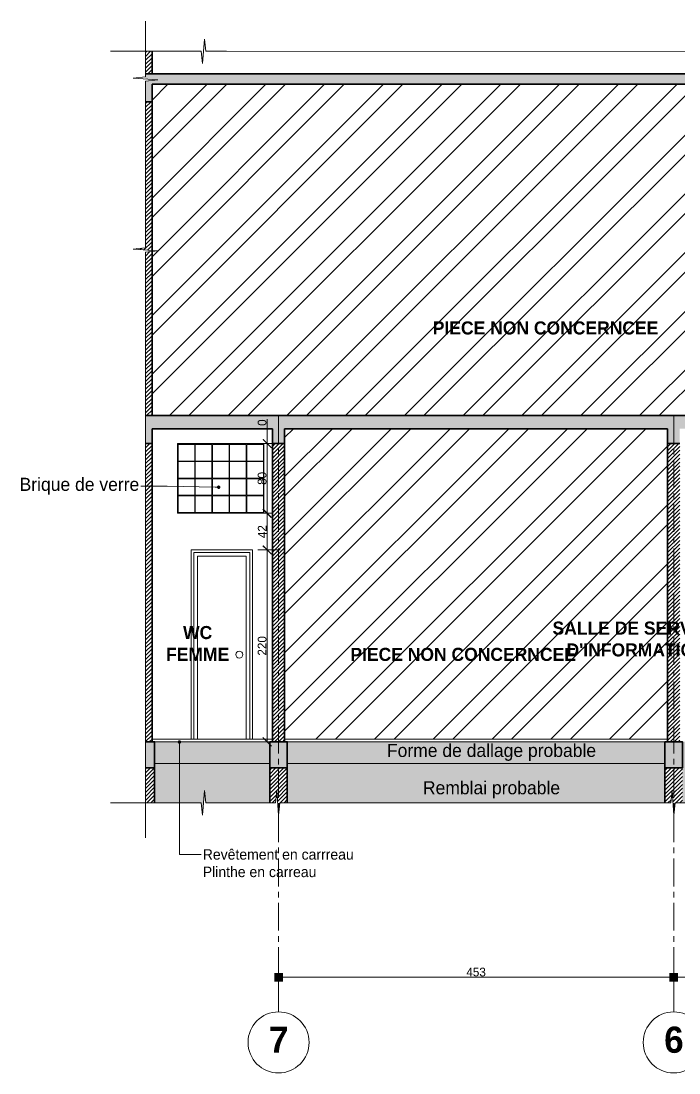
# Model space of a CAD drawing. Header units: centimetres. Extents: x -15293 to 11572, y -4790 to 2619.
# Drawn here: x 6500 to 7254, y -3010 to -1804 of the extents above; entities that cross this region are included whole.
import ezdxf
from ezdxf import colors
from ezdxf.entities.mleader import LeaderData, LeaderLine
from ezdxf.math import Vec2, Vec3

# ---------------------------------------------------------------- set-up
doc = ezdxf.new("R2010")
doc.units = ezdxf.units.CM
doc.linetypes.add('Axe', pattern=[1093.611073, 529.166651, -211.666656, 141.111112, -211.666656])
doc.linetypes.add('CENTER', pattern=[50.8, 31.75, -6.35, 6.35, -6.35])
doc.layers.get('0').update_dxf_attribs({"lineweight": 0})
for name, color, linetype, lineweight in [('Symbole de rupture', 6, 'Continuous', 0), ('TSJ_MENUISERIE', 150, 'Continuous', 15), ('TSJ_MUR', 1, 'Continuous', 30), ('TSJ_VUE', 5, 'Continuous', 13)]:
    doc.layers.add(name, color=color, linetype=linetype, lineweight=lineweight)
for name, color, linetype, lineweight, true_color in [('TSJ_AXE', 7, 'CENTER', 0, 0xb80000), ('TSJ_COUPE', 7, 'Continuous', 35, 0xff4747), ('TSJ_HACHURE', 7, 'Axe', 0, 0x969696)]:
    doc.layers.add(name, color=color, linetype=linetype, lineweight=lineweight, true_color=true_color)
doc.layers.add('TSJ_COTATION', color=144, linetype='Continuous')
doc.layers.add('TSJ_TEXTE', color=6, linetype='Continuous')
doc.styles.get("Standard").update_dxf_attribs({"font": 'GOTHIC.TTF'})
doc.dimstyles.new('Axe cotation', dxfattribs={"dimtxt": 10, "dimasz": 10, "dimexe": 10.625, "dimexo": 5, "dimtad": 1, "dimtxsty": 'Standard', "dimblk": 'BOXFILLED', "dimcen": 8, "dimadec": 0, "dimazin": 0, "dimtfac": 1, "dimtmove": 0, "dimatfit": 3, "dimldrblk": 'BOXFILLED', "dimfxl": 1, "dimlwd": 9, "dimlwe": 9, "dimarcsym": 0})
doc.dimstyles.new('ISO-25', dxfattribs={"dimtxt": 10, "dimasz": 10, "dimexe": 10.625, "dimexo": 5, "dimtad": 1, "dimtxsty": 'Standard', "dimblk": 'ARCHTICK', "dimcen": 8, "dimadec": 0, "dimazin": 0, "dimtfac": 1, "dimtmove": 0, "dimatfit": 3, "dimldrblk": 'ARCHTICK', "dimfxl": 25, "dimfxlon": 1, "dimlwd": 9, "dimlwe": 9, "dimarcsym": 0})

# ---------------------------------------------------------------- blocks, each defined once
blk = doc.blocks.new('Marque de rupture')
at = {"layer": 'Symbole de rupture', "lineweight": 20}
for p, q in [((0, -3.6), (0, 20.4)), ((0, -3.6), (-14.1, -5.1)), ((14.1, -7.1), (-14.1, -5.1)), ((0, -8.6), (14.1, -7.1)), ((0, -8.6), (0, -32.6))]:
    blk.add_line(p, q, dxfattribs=at)
blk = doc.blocks.new('_ArchTick')
at = {"color": 0, "linetype": 'ByBlock', "const_width": 0.15}
blk.add_lwpolyline([(-0.5, -0.5), (0.5, 0.5)], dxfattribs=at)
blk = doc.blocks.new('*D348')
at = {"layer": 'Defpoints', "color": 0, "transparency": 16777216}
for p in [(6782.4, -2288.2), (6802.3, -2288.2), (6802.3, -2288.2)]:
    blk.add_point(p, dxfattribs=at)
at = {"layer": 'TSJ_COTATION', "color": 0, "lineweight": 9, "transparency": 16777216}
for p, q in [((6782.4, -2288.2), (6782.4, -2260.1)), ((6797.3, -2288.2), (6771.8, -2288.2)), ((6797.3, -2288.2), (6771.8, -2288.2)), ((6782.4, -2288.2), (6782.4, -2298.2))]:
    blk.add_line(p, q, dxfattribs=at)
at = {"layer": 'TSJ_COTATION', "color": 0, "lineweight": 9, "transparency": 16777216, "xscale": 10, "yscale": 10, "zscale": 10}
for rotation in [90, 270]:
    blk.add_blockref('_ArchTick', (6782.4, -2288.2), dxfattribs=dict(at, rotation=rotation))
at = {"layer": 'TSJ_COTATION', "color": 0, "transparency": 16777216, "insert": (6776.6, -2264.2), "char_height": 10, "attachment_point": 5, "rotation": 90}
blk.add_mtext('0', dxfattribs=at)
blk = doc.blocks.new('*D349')
at = {"layer": 'Defpoints', "color": 0, "transparency": 16777216}
for p in [(6802.3, -2288.2), (6782.4, -2368.2), (6792.6, -2368.2)]:
    blk.add_point(p, dxfattribs=at)
at = {"layer": 'TSJ_COTATION', "color": 0, "lineweight": 9, "transparency": 16777216}
for p, q in [((6797.3, -2288.2), (6771.8, -2288.2)), ((6782.4, -2288.2), (6782.4, -2368.2)), ((6787.6, -2368.2), (6771.8, -2368.2))]:
    blk.add_line(p, q, dxfattribs=at)
at = {"layer": 'TSJ_COTATION', "color": 0, "lineweight": 9, "transparency": 16777216, "xscale": 10, "yscale": 10, "zscale": 10}
for p, rotation in [((6782.4, -2288.2), 90), ((6782.4, -2368.2), 270)]:
    blk.add_blockref('_ArchTick', p, dxfattribs=dict(at, rotation=rotation))
at = {"layer": 'TSJ_COTATION', "color": 0, "transparency": 16777216, "insert": (6776.6, -2328.2), "char_height": 10, "attachment_point": 5, "rotation": 90}
blk.add_mtext('80', dxfattribs=at)
blk = doc.blocks.new('*D350')
at = {"layer": 'Defpoints', "color": 0, "transparency": 16777216}
for p in [(6792.6, -2368.2), (6782.4, -2410.2), (6802.3, -2410.2)]:
    blk.add_point(p, dxfattribs=at)
at = {"layer": 'TSJ_COTATION', "color": 0, "lineweight": 9, "transparency": 16777216}
for p, q in [((6787.6, -2368.2), (6771.8, -2368.2)), ((6782.4, -2368.2), (6782.4, -2410.2)), ((6797.3, -2410.2), (6771.8, -2410.2))]:
    blk.add_line(p, q, dxfattribs=at)
at = {"layer": 'TSJ_COTATION', "color": 0, "lineweight": 9, "transparency": 16777216, "xscale": 10, "yscale": 10, "zscale": 10}
for p, rotation in [((6782.4, -2368.2), 90), ((6782.4, -2410.2), 270)]:
    blk.add_blockref('_ArchTick', p, dxfattribs=dict(at, rotation=rotation))
at = {"layer": 'TSJ_COTATION', "color": 0, "transparency": 16777216, "insert": (6776.7, -2389.2), "char_height": 10, "attachment_point": 5, "rotation": 90}
blk.add_mtext('42', dxfattribs=at)
blk = doc.blocks.new('*D351')
at = {"layer": 'Defpoints', "color": 0, "transparency": 16777216}
for p in [(6802.3, -2410.2), (6782.4, -2630.2), (6802.3, -2630.2)]:
    blk.add_point(p, dxfattribs=at)
at = {"layer": 'TSJ_COTATION', "color": 0, "lineweight": 9, "transparency": 16777216}
for p, q in [((6797.3, -2410.2), (6771.8, -2410.2)), ((6782.4, -2410.2), (6782.4, -2630.2)), ((6797.3, -2630.2), (6771.8, -2630.2))]:
    blk.add_line(p, q, dxfattribs=at)
at = {"layer": 'TSJ_COTATION', "color": 0, "lineweight": 9, "transparency": 16777216, "xscale": 10, "yscale": 10, "zscale": 10}
for p, rotation in [((6782.4, -2410.2), 90), ((6782.4, -2630.2), 270)]:
    blk.add_blockref('_ArchTick', p, dxfattribs=dict(at, rotation=rotation))
at = {"layer": 'TSJ_COTATION', "color": 0, "transparency": 16777216, "insert": (6776.6, -2520.2), "char_height": 10, "attachment_point": 5, "rotation": 90}
blk.add_mtext('220', dxfattribs=at)
blk = doc.blocks.new('_Dot')
at = {"color": 0, "linetype": 'ByBlock', "lineweight": -2}
blk.add_line((-0.5, 0), (-1, 0), dxfattribs=at)
at = {"color": 0, "linetype": 'ByBlock', "const_width": 0.5}
blk.add_lwpolyline([(-0.25, 0, 1), (0.25, 0, 1)], format="xyb", close=True, dxfattribs=at)
blk = doc.blocks.new('_BoxFilled')
at = {"color": 0, "linetype": 'ByBlock', "lineweight": -2}
blk.add_line((-0.5, 0), (-1, 0), dxfattribs=at)
at = {"color": 0, "linetype": 'ByBlock'}
blk.add_solid([(-0.5, 0.5), (0.5, 0.5), (-0.5, -0.5), (0.5, -0.5)], dxfattribs=at)
blk = doc.blocks.new('*D407')
at = {"layer": 'Defpoints', "color": 0, "linetype": 'ByBlock', "transparency": 16777216}
for p in [(7248.4, -2900.2), (7248.4, -2940), (7536.4, -2940)]:
    blk.add_point(p, dxfattribs=at)
at = {"layer": 'TSJ_AXE', "color": 0, "linetype": 'ByBlock', "lineweight": 9, "transparency": 16777216}
for p, q in [((7248.4, -2935), (7248.4, -2889.6)), ((7536.4, -2935), (7536.4, -2889.6)), ((7526.4, -2900.2), (7258.4, -2900.2))]:
    blk.add_line(p, q, dxfattribs=at)
at = {"layer": 'TSJ_AXE', "color": 0, "linetype": 'ByBlock', "lineweight": 9, "transparency": 16777216, "xscale": 10, "yscale": 10, "zscale": 10, "rotation": 180}
blk.add_blockref('_BoxFilled', (7248.4, -2900.2), dxfattribs=at)
at = {"layer": 'TSJ_AXE', "color": 0, "linetype": 'ByBlock', "lineweight": 9, "transparency": 16777216, "xscale": 10, "yscale": 10, "zscale": 10}
blk.add_blockref('_BoxFilled', (7536.4, -2900.2), dxfattribs=at)
at = {"layer": 'TSJ_AXE', "color": 0, "linetype": 'ByBlock', "transparency": 16777216, "insert": (7392.4, -2894.3), "char_height": 10, "attachment_point": 5}
blk.add_mtext('288', dxfattribs=at)
blk = doc.blocks.new('*D408')
at = {"layer": 'Defpoints', "color": 0, "linetype": 'ByBlock', "transparency": 16777216}
for p in [(6795.4, -2900.2), (6795.4, -2940), (7248.4, -2940)]:
    blk.add_point(p, dxfattribs=at)
at = {"layer": 'TSJ_AXE', "color": 0, "linetype": 'ByBlock', "lineweight": 9, "transparency": 16777216}
for p, q in [((6795.4, -2935), (6795.4, -2889.6)), ((7248.4, -2935), (7248.4, -2889.6)), ((7238.4, -2900.2), (6805.4, -2900.2))]:
    blk.add_line(p, q, dxfattribs=at)
at = {"layer": 'TSJ_AXE', "color": 0, "linetype": 'ByBlock', "lineweight": 9, "transparency": 16777216, "xscale": 10, "yscale": 10, "zscale": 10, "rotation": 180}
blk.add_blockref('_BoxFilled', (6795.4, -2900.2), dxfattribs=at)
at = {"layer": 'TSJ_AXE', "color": 0, "linetype": 'ByBlock', "lineweight": 9, "transparency": 16777216, "xscale": 10, "yscale": 10, "zscale": 10}
blk.add_blockref('_BoxFilled', (7248.4, -2900.2), dxfattribs=at)
at = {"layer": 'TSJ_AXE', "color": 0, "linetype": 'ByBlock', "transparency": 16777216, "insert": (7021.9, -2894.3), "char_height": 10, "attachment_point": 5}
blk.add_mtext('453', dxfattribs=at)

msp = doc.modelspace()

# ---------------------------------------------------------------- hatches: boundary and pattern name
at = {"layer": 'TSJ_HACHURE', "lineweight": 0, "true_color": 0xc7c8ca}
h = msp.add_hatch(dxfattribs=at)
h.set_pattern_fill('ANSI31', color=9)
h.set_pattern_definition([(45, (396.635, -1341.866), (-2.245064, 2.245064), [])])
h.paths.add_polyline_path([(6653.403, -2660.21), (6642.903, -2660.21), (6642.903, -2700.21), (6653.403, -2700.21)])
h.paths.add_polyline_path([(6795.403, -2660.21), (6785.403, -2660.21), (6785.403, -2700.21), (6791.971, -2700.21), (6793.471, -2686.068), (6795.403, -2713.391)])
h.paths.add_polyline_path([(6805.403, -2660.21), (6795.403, -2660.21), (6795.403, -2713.391), (6795.471, -2714.352), (6796.971, -2700.21), (6805.403, -2700.21)])
h.paths.add_polyline_path([(7248.403, -2660.21), (7238.403, -2660.21), (7238.403, -2700.21), (7244.971, -2700.21), (7246.471, -2686.068), (7248.403, -2713.391)])
h.paths.add_polyline_path([(7258.403, -2660.21), (7248.403, -2660.21), (7248.403, -2713.391), (7248.471, -2714.352), (7249.971, -2700.21), (7258.403, -2700.21)])
h.paths.add_polyline_path([(8568.403, -2660.21), (8558.403, -2660.21), (8558.403, -2700.21), (8564.971, -2700.21), (8566.471, -2686.068), (8568.403, -2713.391)])
h.paths.add_polyline_path([(8578.403, -2660.21), (8568.403, -2660.21), (8568.403, -2713.391), (8568.471, -2714.352), (8569.971, -2700.21), (8578.403, -2700.21)])
h.paths.add_polyline_path([(9012.903, -2660.21), (9000.403, -2660.21), (9000.403, -2700.21), (9003.971, -2700.21), (9005.471, -2686.068), (9007.471, -2714.352), (9008.971, -2700.21), (9012.903, -2700.21)])
h.paths.add_polyline_path([(9025.403, -2660.21), (9012.903, -2660.21), (9012.903, -2700.21), (9025.403, -2700.21)])
h.paths.add_polyline_path([(7536.403, -2660.21), (7526.403, -2660.21), (7526.403, -2700.21), (7532.971, -2700.21), (7534.471, -2686.068), (7536.403, -2713.391)])
h.paths.add_polyline_path([(7546.403, -2660.21), (7536.403, -2660.21), (7536.403, -2713.391), (7536.471, -2714.352), (7537.971, -2700.21), (7546.403, -2700.21)])
h.paths.add_polyline_path([(7818.403, -2660.21), (7808.403, -2660.21), (7808.403, -2700.21), (7814.971, -2700.21), (7816.471, -2686.068), (7818.403, -2713.391)])
h.paths.add_polyline_path([(7828.403, -2660.21), (7818.403, -2660.21), (7818.403, -2713.391), (7818.471, -2714.352), (7819.971, -2700.21), (7828.403, -2700.21)])
h.paths.add_polyline_path([(8115.403, -2660.21), (8105.403, -2660.21), (8105.403, -2700.21), (8111.971, -2700.21), (8113.471, -2686.068), (8115.403, -2713.391)])
h.paths.add_polyline_path([(8125.403, -2660.21), (8115.403, -2660.21), (8115.403, -2713.391), (8115.471, -2714.352), (8116.971, -2700.21), (8125.403, -2700.21)])
h.paths.add_polyline_path([(9025.403, -2288.21), (9013.403, -2288.21), (9013.403, -2630.21), (9025.403, -2630.21)])
h.paths.add_polyline_path([(9025.403, -2166.21), (9013.403, -2166.21), (9013.403, -2256.21), (9025.403, -2256.21)])
h.paths.add_polyline_path([(9025.403, -1839.21), (9013.403, -1839.21), (9013.403, -1864.21), (9025.403, -1864.21)])
h.paths.add_polyline_path([(9025.403, -1896.21), (9013.403, -1896.21), (9013.403, -1911.21), (9025.403, -1911.21)])
h.paths.add_polyline_path([(7543.403, -1896.21), (7529.403, -1896.21), (7529.403, -2256.21), (7543.403, -2256.21)])
h.paths.add_polyline_path([(7255.403, -2288.21), (7241.403, -2288.21), (7241.403, -2630.21), (7254.403, -2630.21), (7255.403, -2630.21)])
h.paths.add_polyline_path([(6802.403, -2288.21), (6788.403, -2288.21), (6788.403, -2630.21), (6801.403, -2630.21), (6802.403, -2630.21)])
h.paths.add_polyline_path([(7825.403, -2288.21), (7811.403, -2288.21), (7811.403, -2320.21), (7825.403, -2320.21)])
h.paths.add_polyline_path([(7825.403, -2335.21), (7811.403, -2335.21), (7811.403, -2630.21), (7825.403, -2630.21)])
h.paths.add_polyline_path([(7543.403, -2335.21), (7529.403, -2335.21), (7529.403, -2630.21), (7543.403, -2630.21)])
h.paths.add_polyline_path([(7543.403, -2288.21), (7529.403, -2288.21), (7529.403, -2320.21), (7543.403, -2320.21)])
h.paths.add_polyline_path([(8575.403, -2288.21), (8561.403, -2288.21), (8561.403, -2630.21), (8574.403, -2630.21), (8575.403, -2630.21)])
h.paths.add_polyline_path([(7825.403, -1896.21), (7811.403, -1896.21), (7811.403, -2256.21), (7825.403, -2256.21)])
h.paths.add_polyline_path([(9013.403, -2288.21), (9000.403, -2288.21), (9000.403, -2630.21), (9013.403, -2630.21)])
h.paths.add_polyline_path([(8122.403, -2288.21), (8108.403, -2288.21), (8108.403, -2630.21), (8121.403, -2630.21), (8122.403, -2630.21)])
h.paths.add_polyline_path([(6650.403, -1896.21), (6642.903, -1896.21), (6642.903, -1896.71), (6642.903, -2039.71), (6642.903, -2063.71), (6628.762, -2065.21), (6650.403, -2066.741)])
h.paths.add_polyline_path([(6650.403, -2067.915), (6642.903, -2068.71), (6642.903, -2092.71), (6642.903, -2256.21), (6650.403, -2256.21)])
h.paths.add_polyline_path([(6650.403, -2288.21), (6642.903, -2288.21), (6642.903, -2630.21), (6649.403, -2630.21), (6650.403, -2630.21)])
h.paths.add_polyline_path([(6650.403, -1838.409), (6642.903, -1838.409), (6642.903, -1843.71), (6642.903, -1864.21), (6650.403, -1864.21)])
h.paths.add_polyline_path([(9013.403, -1839.21), (9009.836, -1839.21), (9008.336, -1825.068), (9006.336, -1853.352), (9004.836, -1839.21), (9000.403, -1839.21), (9000.403, -1864.21), (9013.403, -1864.21)])
h.paths.add_polyline_path([(8122.403, -1839.21), (8117.836, -1839.21), (8116.336, -1825.068), (8114.336, -1853.352), (8112.836, -1839.21), (8108.403, -1839.21), (8108.403, -1864.21), (8122.403, -1864.21)])
h.paths.add_polyline_path([(7825.403, -1839.21), (7820.836, -1839.21), (7819.336, -1825.068), (7817.336, -1853.352), (7815.836, -1839.21), (7811.403, -1839.21), (7811.403, -1864.21), (7825.403, -1864.21)])
h.paths.add_polyline_path([(7543.403, -1839.21), (7538.836, -1839.21), (7537.336, -1825.068), (7535.336, -1853.352), (7533.836, -1839.21), (7529.403, -1839.21), (7529.403, -1864.21), (7543.403, -1864.21)])
h.paths.add_polyline_path([(9013.403, -1896.21), (9000.403, -1896.21), (9000.403, -1911.21), (9013.403, -1911.21)])
h.paths.add_polyline_path([(8122.403, -1896.21), (8108.403, -1896.21), (8108.403, -2256.21), (8122.403, -2256.21), (8122.403, -2166.21)])
h.paths.add_polyline_path([(9013.403, -2166.21), (9000.403, -2166.21), (9000.403, -2256.21), (9013.403, -2256.21)])
at = {"layer": 'TSJ_HACHURE', "true_color": 0xc7c8ca}
h = msp.add_hatch(color=9, dxfattribs=at)
h.dxf.hatch_style = 1
h.paths.add_polyline_path([(6805.403, -2630.21), (6795.403, -2630.21), (6795.403, -2660.21), (6805.403, -2660.21)])
h.paths.add_polyline_path([(6795.403, -2630.21), (6785.403, -2630.21), (6785.403, -2660.21), (6795.403, -2660.21)])
h.paths.add_polyline_path([(6653.403, -2630.21), (6642.903, -2630.21), (6642.903, -2660.21), (6653.403, -2660.21)])
h.paths.add_polyline_path([(7828.403, -2630.21), (7818.403, -2630.21), (7818.403, -2660.21), (7828.403, -2660.21)])
h.paths.add_polyline_path([(7818.403, -2630.21), (7808.403, -2630.21), (7808.403, -2660.21), (7818.403, -2660.21)])
h.paths.add_polyline_path([(7546.403, -2630.21), (7536.403, -2630.21), (7536.403, -2660.21), (7546.403, -2660.21)])
h.paths.add_polyline_path([(7536.403, -2630.21), (7526.403, -2630.21), (7526.403, -2660.21), (7536.403, -2660.21)])
h.paths.add_polyline_path([(7258.403, -2630.21), (7248.403, -2630.21), (7248.403, -2660.21), (7258.403, -2660.21)])
h.paths.add_polyline_path([(7248.403, -2630.21), (7238.403, -2630.21), (7238.403, -2660.21), (7248.403, -2660.21)])
h.paths.add_polyline_path([(9025.403, -2630.21), (9015.403, -2630.21), (9012.903, -2630.21), (9012.903, -2660.21), (9025.403, -2660.21)])
h.paths.add_polyline_path([(9012.903, -2630.21), (9000.403, -2630.21), (9000.403, -2660.21), (9012.903, -2660.21)])
h.paths.add_polyline_path([(8578.403, -2630.21), (8568.403, -2630.21), (8568.403, -2660.21), (8578.403, -2660.21)])
h.paths.add_polyline_path([(8568.403, -2630.21), (8558.403, -2630.21), (8558.403, -2660.21), (8568.403, -2660.21)])
h.paths.add_polyline_path([(8125.403, -2630.21), (8115.403, -2630.21), (8115.403, -2660.21), (8125.403, -2660.21)])
h.paths.add_polyline_path([(8115.403, -2630.21), (8105.403, -2630.21), (8105.403, -2660.21), (8115.403, -2660.21)])
h.paths.add_polyline_path([(9025.403, -2256.21), (9013.403, -2256.21), (9013.403, -2271.21), (9025.403, -2271.21)])
h.paths.add_polyline_path([(9025.403, -2271.21), (9013.403, -2271.21), (9013.403, -2288.21), (9025.403, -2288.21)])
h.paths.add_polyline_path([(9033.403, -2156.21), (9021.403, -2156.21), (9021.403, -2166.21), (9033.403, -2166.21)])
h.paths.add_polyline_path([(9025.403, -1864.21), (9013.403, -1864.21), (9013.403, -1876.21), (9025.403, -1876.21)])
h.paths.add_polyline_path([(9025.403, -1876.21), (9013.403, -1876.21), (9013.403, -1896.21), (9025.403, -1896.21)])
h.paths.add_polyline_path([(9025.403, -1911.21), (9013.403, -1911.21), (9013.403, -1921.21), (9021.403, -1921.21), (9021.403, -1931.21), (9033.403, -1931.21), (9033.403, -1921.21), (9025.403, -1921.21)])
h.paths.add_polyline_path([(7543.403, -2256.21), (6642.903, -2256.21), (6642.903, -2288.21), (6650.403, -2288.21), (6650.403, -2271.21), (6788.403, -2271.21), (6788.403, -2288.21), (6802.403, -2288.21), (6802.403, -2271.21), (7241.403, -2271.21), (7241.403, -2288.21), (7255.403, -2288.21), (7255.403, -2271.21), (7529.403, -2271.21), (7529.403, -2288.21), (7543.403, -2288.21)])
h.paths.add_polyline_path([(7825.403, -2320.21), (7529.403, -2320.21), (7529.403, -2335.21), (7825.403, -2335.21)])
h.paths.add_polyline_path([(9013.403, -2256.21), (7811.403, -2256.21), (7811.403, -2288.21), (7825.403, -2288.21), (7825.403, -2271.21), (8108.403, -2271.21), (8108.403, -2288.21), (8122.403, -2288.21), (8122.403, -2271.21), (8561.403, -2271.21), (8561.403, -2288.21), (8575.403, -2288.21), (8575.403, -2271.21), (9000.403, -2271.21), (9000.403, -2288.21), (9013.403, -2288.21)])
h.paths.add_polyline_path([(9013.403, -1864.21), (6642.903, -1864.21), (6642.903, -1870.21), (6657.045, -1871.21), (6642.903, -1872.71), (6642.903, -1896.21), (6650.403, -1896.21), (6650.403, -1876.21), (7529.403, -1876.21), (7529.403, -1896.21), (7543.403, -1896.21), (7543.403, -1876.21), (7811.403, -1876.21), (7811.403, -1896.21), (7825.403, -1896.21), (7825.403, -1876.21), (8108.403, -1876.21), (8108.403, -1896.21), (8122.403, -1896.21), (8122.403, -1876.21), (8561.403, -1876.21), (8561.403, -1896.21), (8575.403, -1896.21), (8575.403, -1876.21), (9000.403, -1876.21), (9000.403, -1896.21), (9013.403, -1896.21)])
h.paths.add_polyline_path([(9021.403, -1921.21), (9013.403, -1921.21), (9013.403, -1911.21), (9000.403, -1911.21), (9000.403, -1931.21), (9004.403, -1931.21), (9021.403, -1931.21)])
h.paths.add_polyline_path([(9012.403, -1981.21), (9000.403, -1981.21), (9000.403, -1991.21), (9004.403, -1991.21), (9012.403, -1991.21)])
h.paths.add_polyline_path([(9021.403, -2166.21), (9021.403, -2156.21), (9000.403, -2156.21), (9000.403, -2166.21)])
at = {"layer": 'TSJ_HACHURE', "lineweight": 0, "true_color": 0xc7c8ca}
h = msp.add_hatch(dxfattribs=at)
h.set_pattern_fill('ANSI32', color=9, scale=5)
h.set_pattern_definition([(45, (396.635, -2939.65), (-33.67596, 33.67596), []), (45, (419.086, -2939.65), (-33.67596, 33.67596), [])])
h.paths.add_polyline_path([(9000.403, -2288.21), (9000.403, -2271.21), (8575.403, -2271.21), (8575.403, -2288.21), (8575.403, -2627.21), (9000.403, -2627.21)])
h.paths.add_polyline_path([(7241.403, -2288.21), (7241.403, -2271.21), (6802.403, -2271.21), (6802.403, -2288.21), (6802.403, -2627.21), (7241.403, -2627.21)])
h.paths.add_polyline_path([(7529.403, -1896.21), (7529.403, -1876.21), (6650.403, -1876.21), (6650.403, -1896.21), (6650.403, -2066.741), (6657.045, -2067.21), (6650.403, -2067.915), (6650.403, -2256.21), (7529.403, -2256.21)])
h.paths.add_polyline_path([(6968.525, -2171.591), (7233.676, -2171.591), (7233.676, -2138.772), (6968.525, -2138.772)], flags=24)
h.paths.add_polyline_path([(6874.066, -2545.922), (7139.217, -2545.922), (7139.217, -2513.102), (6874.066, -2513.102)], flags=24)
h.paths.add_polyline_path([(8663.093, -2541.22), (8911.959, -2541.22), (8911.959, -2508.401), (8663.093, -2508.401)], flags=24)
at = {"layer": 'TSJ_HACHURE'}
h = msp.add_hatch(dxfattribs=at)
h.set_pattern_fill('JIS_STN_2.5', color=256, scale=5)
h.set_pattern_definition([(45, (396.635, -2939.652), (-8.838835, 8.838835), []), (45, (405.46, -2939.652), (-8.838835, 8.838835), [6, -2.5])])
h.paths.add_polyline_path([(7808.403, -2630.21), (7633.107, -2630.21, -0.48580739), (7632.135, -2631.446, -0.48580739), (7631.163, -2630.21), (7546.403, -2630.21), (7546.403, -2655.21), (7808.403, -2655.21)])
h.paths.add_polyline_path([(8105.403, -2630.21), (7999.573, -2630.21, -0.48580739), (7998.601, -2631.446, -0.48580739), (7997.629, -2630.21), (7828.403, -2630.21), (7828.403, -2655.21), (8105.403, -2655.21)])
h.paths.add_polyline_path([(8558.403, -2630.21), (8357.881, -2630.21, -0.48580739), (8356.909, -2631.446, -0.48580739), (8355.937, -2630.21), (8125.403, -2630.21), (8125.403, -2655.21), (8558.403, -2655.21)])
h.paths.add_polyline_path([(9000.403, -2630.21), (8578.403, -2630.21), (8578.403, -2655.21), (9000.403, -2655.21)])
h.paths.add_polyline_path([(7526.403, -2630.21), (7377.811, -2630.21, -0.48580739), (7376.839, -2631.446, -0.48580739), (7375.867, -2630.21), (7258.403, -2630.21), (7258.403, -2655.21), (7526.403, -2655.21)])
h.paths.add_polyline_path([(7238.403, -2630.21), (6805.403, -2630.21), (6805.403, -2655.21), (7238.403, -2655.21)])
h.paths.add_polyline_path([(6785.403, -2630.21), (6682.73, -2630.21, -0.48580739), (6681.758, -2631.446, -0.48580739), (6680.786, -2630.21), (6653.403, -2630.21), (6653.403, -2655.21), (6785.403, -2655.21)])
h.paths.add_polyline_path([(6894.409, -2656.232), (7183.911, -2656.232), (7183.911, -2623.851), (6894.409, -2623.851)], flags=9)
h = msp.add_hatch(dxfattribs=at)
h.set_pattern_fill('JIS_STN_1E', color=256, scale=15, angle=90)
h.set_pattern_definition([(135, (396.635, -2939.652), (-10.606602, -10.606602), []), (135, (396.635, -2929.077), (-10.606602, -10.606602), [15, -7.5])])
h.paths.add_polyline_path([(7238.403, -2660.21), (7238.403, -2655.21), (6805.403, -2655.21), (6805.403, -2660.21), (6805.403, -2700.21), (6820.971, -2700.21), (7220.971, -2700.21), (7238.403, -2700.21)])
h.paths.add_polyline_path([(7376.839, -2655.21), (7258.403, -2655.21), (7258.403, -2660.21), (7258.403, -2700.21), (7273.971, -2700.21), (7376.839, -2700.21)])
h.paths.add_polyline_path([(7526.403, -2660.21), (7526.403, -2655.21), (7376.839, -2655.21), (7376.839, -2700.21), (7508.971, -2700.21), (7526.403, -2700.21)])
h.paths.add_polyline_path([(7632.135, -2655.21), (7546.403, -2655.21), (7546.403, -2660.21), (7546.403, -2700.21), (7561.971, -2700.21), (7632.135, -2700.21)])
h.paths.add_polyline_path([(7808.403, -2660.21), (7808.403, -2655.21), (7632.135, -2655.21), (7632.135, -2700.21), (7790.971, -2700.21), (7808.403, -2700.21)])
h.paths.add_polyline_path([(7998.601, -2655.21), (7828.403, -2655.21), (7828.403, -2660.21), (7828.403, -2700.21), (7843.971, -2700.21), (7998.601, -2700.21)])
h.paths.add_polyline_path([(8105.403, -2660.21), (8105.403, -2655.21), (7998.601, -2655.21), (7998.601, -2700.21), (8087.971, -2700.21), (8105.403, -2700.21)])
h.paths.add_polyline_path([(8356.909, -2655.21), (8125.403, -2655.21), (8125.403, -2660.21), (8125.403, -2700.21), (8140.971, -2700.21), (8356.909, -2700.21)])
h.paths.add_polyline_path([(8558.403, -2660.21), (8558.403, -2655.21), (8356.909, -2655.21), (8356.909, -2700.21), (8540.971, -2700.21), (8558.403, -2700.21)])
h.paths.add_polyline_path([(9000.403, -2660.21), (9000.403, -2655.21), (8578.403, -2655.21), (8578.403, -2660.21), (8578.403, -2700.21), (8593.971, -2700.21), (8979.971, -2700.21), (9000.403, -2700.21)])
h.paths.add_polyline_path([(6681.758, -2655.21), (6653.403, -2655.21), (6653.403, -2660.21), (6653.403, -2700.21), (6681.758, -2700.21)])
h.paths.add_polyline_path([(6785.403, -2660.21), (6785.403, -2655.21), (6681.758, -2655.21), (6681.758, -2700.21), (6682.903, -2700.21), (6706.903, -2700.21), (6708.403, -2714.352), (6710.403, -2686.068), (6711.903, -2700.21), (6735.903, -2700.21), (6767.971, -2700.21), (6785.403, -2700.21)])
h.paths.add_polyline_path([(6943.768, -2699.305), (7134.47, -2699.305), (7134.47, -2666.924), (6943.768, -2666.924)], flags=24)

# ---------------------------------------------------------------- linework, layer by layer
at = {"layer": 'Symbole de rupture', "lineweight": 0}
for p, q in [((6642.903, -1843.71), (6642.903, -1803.71)), ((6602.903, -1838.409), (6682.903, -1838.409)), ((6735.903, -1838.409), (7509.836, -1839.21)), ((6642.903, -2039.71), (6642.903, -1876.21)), ((6642.903, -2092.71), (6642.903, -2740.21)), ((6602.903, -2700.21), (6682.903, -2700.21)), ((6735.903, -2700.21), (6767.971, -2700.21)), ((6820.971, -2700.21), (7220.971, -2700.21))]:
    msp.add_line(p, q, dxfattribs=at)
at = {"layer": 'TSJ_AXE'}
for p, q in [((6795.403, -2256.21), (6795.403, -2939.959)), ((7248.403, -2256.21), (7248.403, -2939.959))]:
    msp.add_line(p, q, dxfattribs=at)
at = {"layer": 'TSJ_AXE', "linetype": 'ByBlock'}
for centre in [(6795.403, -2974.959), (7248.403, -2974.959)]:
    msp.add_circle(centre, 35, dxfattribs=at)
at = {"layer": 'TSJ_COUPE'}
for p, q in [((9025.403, -1864.21), (6642.903, -1864.21)), ((6650.403, -1876.21), (7529.403, -1876.21)), ((6650.403, -1896.21), (6650.403, -1876.21)), ((6642.903, -1896.21), (6650.403, -1896.21)), ((6642.903, -2256.21), (7543.403, -2256.21)), ((6650.403, -2271.21), (6788.403, -2271.21)), ((6650.403, -2288.21), (6650.403, -2271.21)), ((6788.403, -2288.21), (6788.403, -2271.21)), ((6802.403, -2271.21), (7241.403, -2271.21)), ((6802.403, -2288.21), (6802.403, -2271.21)), ((7241.403, -2288.21), (7241.403, -2271.21)), ((6650.403, -2288.21), (6642.903, -2288.21)), ((6802.403, -2288.21), (6788.403, -2288.21)), ((7255.403, -2288.21), (7241.403, -2288.21))]:
    msp.add_line(p, q, dxfattribs=at)
msp.add_lwpolyline([(6642.903, -2630.21), (6643.403, -2630.21), (6653.403, -2630.21), (6653.403, -2660.21), (6642.903, -2660.21)], dxfattribs=at)
for points in [[(6785.403, -2630.21), (6795.403, -2630.21), (6805.403, -2630.21), (6805.403, -2660.21), (6785.403, -2660.21)], [(7238.403, -2630.21), (7248.403, -2630.21), (7258.403, -2630.21), (7258.403, -2660.21), (7238.403, -2660.21)]]:
    msp.add_lwpolyline(points, close=True, dxfattribs=at)
at = {"layer": 'TSJ_HACHURE', "color": 9, "lineweight": 0, "true_color": 0xc7c8ca}
for p, q in [((6650.403, -2627.21), (6788.403, -2627.21)), ((6802.403, -2627.21), (7241.403, -2627.21)), ((6653.403, -2630.21), (6785.403, -2630.21)), ((6805.403, -2630.21), (7238.403, -2630.21)), ((6653.403, -2655.21), (6785.403, -2655.21)), ((6805.403, -2655.21), (7238.403, -2655.21))]:
    msp.add_line(p, q, dxfattribs=at)
at = {"layer": 'TSJ_MENUISERIE', "lineweight": 9}
for points in [[(6695.403, -2627.21), (6695.403, -2410.21), (6765.403, -2410.21), (6765.403, -2627.21)], [(6698.403, -2627.21), (6698.403, -2413.21), (6762.403, -2413.21), (6762.403, -2627.21)], [(6702.403, -2627.21), (6702.403, -2417.21), (6758.403, -2417.21), (6758.403, -2627.21)], [(6765.403, -2627.21), (6695.403, -2627.21)]]:
    msp.add_lwpolyline(points, dxfattribs=at)
msp.add_circle((6750.403, -2530.21), 4, dxfattribs=at)
at = {"layer": 'TSJ_MUR'}
for p, q in [((6650.403, -1838.409), (6650.403, -1864.21)), ((6650.403, -1896.21), (6650.403, -2256.21)), ((6650.403, -2288.21), (6650.403, -2630.21)), ((6788.403, -2288.21), (6788.403, -2630.21)), ((6802.403, -2288.21), (6802.403, -2630.21)), ((7241.403, -2288.21), (7241.403, -2630.21)), ((6653.403, -2660.21), (6653.403, -2700.21)), ((6785.403, -2660.21), (6785.403, -2700.21)), ((6805.403, -2660.21), (6805.403, -2700.21)), ((7238.403, -2660.21), (7238.403, -2700.21))]:
    msp.add_line(p, q, dxfattribs=at)
at = {"layer": 'TSJ_VUE'}
for points in [[(6778.69, -2368.21), (6679.69, -2368.21), (6679.69, -2288.21), (6778.69, -2288.21)], [(6680.34, -2289.22), (6699.34, -2289.22), (6699.34, -2308.22), (6680.34, -2308.22)], [(6700.01, -2289.22), (6719.01, -2289.22), (6719.01, -2308.22), (6700.01, -2308.22)], [(6719.68, -2289.22), (6738.68, -2289.22), (6738.68, -2308.22), (6719.68, -2308.22)], [(6739.35, -2289.22), (6758.35, -2289.22), (6758.35, -2308.22), (6739.35, -2308.22)], [(6759.02, -2289.22), (6778.02, -2289.22), (6778.02, -2308.22), (6759.02, -2308.22)], [(6680.34, -2308.88), (6699.34, -2308.88), (6699.34, -2327.88), (6680.34, -2327.88)], [(6700.01, -2308.88), (6719.01, -2308.88), (6719.01, -2327.88), (6700.01, -2327.88)], [(6719.68, -2308.88), (6738.68, -2308.88), (6738.68, -2327.88), (6719.68, -2327.88)], [(6739.35, -2308.88), (6758.35, -2308.88), (6758.35, -2327.88), (6739.35, -2327.88)], [(6759.02, -2308.88), (6778.02, -2308.88), (6778.02, -2327.88), (6759.02, -2327.88)], [(6680.34, -2347.54), (6699.34, -2347.54), (6699.34, -2328.54), (6680.34, -2328.54)], [(6700.01, -2347.54), (6719.01, -2347.54), (6719.01, -2328.54), (6700.01, -2328.54)], [(6719.68, -2347.54), (6738.68, -2347.54), (6738.68, -2328.54), (6719.68, -2328.54)], [(6739.35, -2347.54), (6758.35, -2347.54), (6758.35, -2328.54), (6739.35, -2328.54)], [(6759.02, -2347.54), (6778.02, -2347.54), (6778.02, -2328.54), (6759.02, -2328.54)], [(6680.34, -2367.2), (6699.34, -2367.2), (6699.34, -2348.2), (6680.34, -2348.2)], [(6700.01, -2367.2), (6719.01, -2367.2), (6719.01, -2348.2), (6700.01, -2348.2)], [(6719.68, -2367.2), (6738.68, -2367.2), (6738.68, -2348.2), (6719.68, -2348.2)], [(6739.35, -2367.2), (6758.35, -2367.2), (6758.35, -2348.2), (6739.35, -2348.2)], [(6759.02, -2367.2), (6778.02, -2367.2), (6778.02, -2348.2), (6759.02, -2348.2)]]:
    msp.add_lwpolyline(points, close=True, dxfattribs=at)

# ---------------------------------------------------------------- block references
at = {"rotation": 270}
for p in [(6715.471, -1838.409), (6715.471, -2700.21)]:
    msp.add_blockref('Marque de rupture', p, dxfattribs=at)
for p in [(6642.903, -1864.142), (6642.903, -2060.142)]:
    msp.add_blockref('Marque de rupture', p)
at = {"xscale": -1, "rotation": 90}
for p in [(6788.403, -2700.21), (7241.403, -2700.21)]:
    msp.add_blockref('Marque de rupture', p, dxfattribs=at)

# ---------------------------------------------------------------- texts
at = {"layer": 'TSJ_AXE', "char_height": 30, "attachment_point": 1}
for s, insert in [('{\\fCentury Gothic|b1|i0|c0|p34;7}', (6784.453, -2956.852)), ('{\\fCentury Gothic|b1|i0|c0|p34;6}', (7237.453, -2956.852))]:
    msp.add_mtext_dynamic_manual_height_columns(s, width=43.00473, gutter_width=12.5, heights=[0], dxfattribs=dict(at, insert=insert))
at = {"layer": 'TSJ_COTATION', "lineweight": 9, "char_height": 15, "attachment_point": 5}
for s, insert in [('Forme de dallage probable', (7039.537, -2642.367)), ('Remblai probable', (7039.537, -2685.154))]:
    msp.add_mtext_dynamic_manual_height_columns(s, width=570.44517, gutter_width=12.5, heights=[2.167], dxfattribs=dict(at, insert=insert))
at = {"layer": 'TSJ_TEXTE', "char_height": 15, "attachment_point": 5}
for s, heights, insert in [('{\\fCentury Gothic|b1|i0|c0|p34;PIECE NON CONCERNCEE}', [2.167], (7101.478, -2155.743)), ('{\\fCentury Gothic|b1|i0|c0|p34;WC\\PFEMME}', [53.824], (6702.659, -2517.427)), ('{\\fCentury Gothic|b1|i0|c0|p34;PIECE NON CONCERNCEE}', [2.167], (7007.019, -2530.073))]:
    msp.add_mtext_dynamic_manual_height_columns(s, width=357.33725, gutter_width=12.5, heights=heights, dxfattribs=dict(at, insert=insert))
at = {"layer": 'TSJ_TEXTE'}
note = msp.add_mtext_dynamic_manual_height_columns("{\\fCentury Gothic|b1|i0|c0|p34;SALLE DE SERVICES D'INFORMATIONS\\P}", width=357.33725, gutter_width=12.5, heights=[49.759, 0], dxfattribs=dict(at, insert=(7397.489, -2517.324), char_height=15, attachment_point=5))

# ---------------------------------------------------------------- dimensions: what is measured, and where the dimension line sits
at = {"layer": 'TSJ_AXE', "linetype": 'ByBlock'}
for base, p1, p2, picture, middle in [((6795.403, -2900.206), (7248.403, -2939.959), (6795.403, -2939.959), '*D408', (7021.903, -2894.33)), ((7248.403, -2900.206), (7536.403, -2939.959), (7248.403, -2939.959), '*D407', (7392.403, -2894.33))]:
    dim = msp.add_linear_dim(base=base, p1=p1, p2=p2, dimstyle='Axe cotation', dxfattribs=at)
    dim.commit()
    dim.dimension.update_dxf_attribs({"geometry": picture, "text_midpoint": middle})
at = {"layer": 'TSJ_COTATION'}
for base, p1, p2, picture, middle in [((6782.439241193, -2288.210211111), (6802.315635206, -2288.210211111), (6802.315635206, -2288.210211111), '*D348', (6776.562711621, -2264.172566652)), ((6782.439, -2368.21), (6802.316, -2288.21), (6792.602, -2368.21), '*D349', (6776.563, -2328.21)), ((6782.439, -2410.21), (6792.602, -2368.21), (6802.316, -2410.21), '*D350', (6776.688, -2389.21)), ((6782.439, -2630.21), (6802.316, -2410.21), (6802.316, -2630.21), '*D351', (6776.563, -2520.21))]:
    dim = msp.add_linear_dim(base=base, p1=p1, p2=p2, angle=90, dimstyle='ISO-25', dxfattribs=at)
    dim.commit()
    dim.dimension.update_dxf_attribs({"geometry": picture, "text_midpoint": middle})

# ---------------------------------------------------------------- leaders
ml = msp.add_multileader_mtext('Standard', dxfattribs=at)
ml.set_content('Brique de verre', color=256)
ml.set_leader_properties(lineweight=0)
ml.set_arrow_properties(name='DOT')
ml.build(insert=Vec2(0, 0))
ctx = ml.context
ctx.base_point, ctx.char_height, ctx.plane_origin = Vec3(6482.976, -2336.999), 15, Vec3(6726.974, -2335.105)
ctx.text_align_type = 2
notes = []
notes.append((ctx, [(1, (1, 1, 0), (6667.717, -2336.999), (-1, 0), 29.986, [(0, [(6726.824, -2338.265)], 0, [])])]))
ctx.mtext.insert, ctx.mtext.alignment, ctx.mtext.flow_direction = Vec3(6635.731, -2327.469), 3, 5
ml = msp.add_multileader_mtext('Standard', dxfattribs=at)
ml.set_content('Revêtement en carrreau\\PPlinthe en carreau', color=256)
ml.set_leader_properties(lineweight=0)
ml.set_arrow_properties(name='DOT')
ml.build(insert=Vec2(0, 0))
ctx = ml.context
ctx.base_point, ctx.char_height, ctx.plane_origin = Vec3(6706.557, -2759.477), 12, Vec3(6681.758, -2630.446)
notes.append((ctx, [(0, (1, 1, 0), (6681.758, -2759.477), (1, 0), 24.799, [(0, [(6681.758, -2630.446)], 0, [])])]))
ctx.mtext.insert, ctx.mtext.flow_direction = Vec3(6708.557, -2753.363), 5
for ctx, leaders in notes:
    for number, flags, end, landing, length, lines in leaders:
        leader = LeaderData()
        leader.index, (leader.has_last_leader_line, leader.has_dogleg_vector, leader.attachment_direction) = number, flags
        leader.last_leader_point, leader.dogleg_vector, leader.dogleg_length = Vec3(end), Vec3(landing), length
        for number, points, colour, breaks in lines:
            line = LeaderLine()
            line.index, line.vertices, line.color, line.breaks = number, Vec3.list(points), colors.encode_raw_color(colour), breaks
            leader.lines.append(line)
        ctx.leaders.append(leader)

doc.saveas('drawing.dxf')
